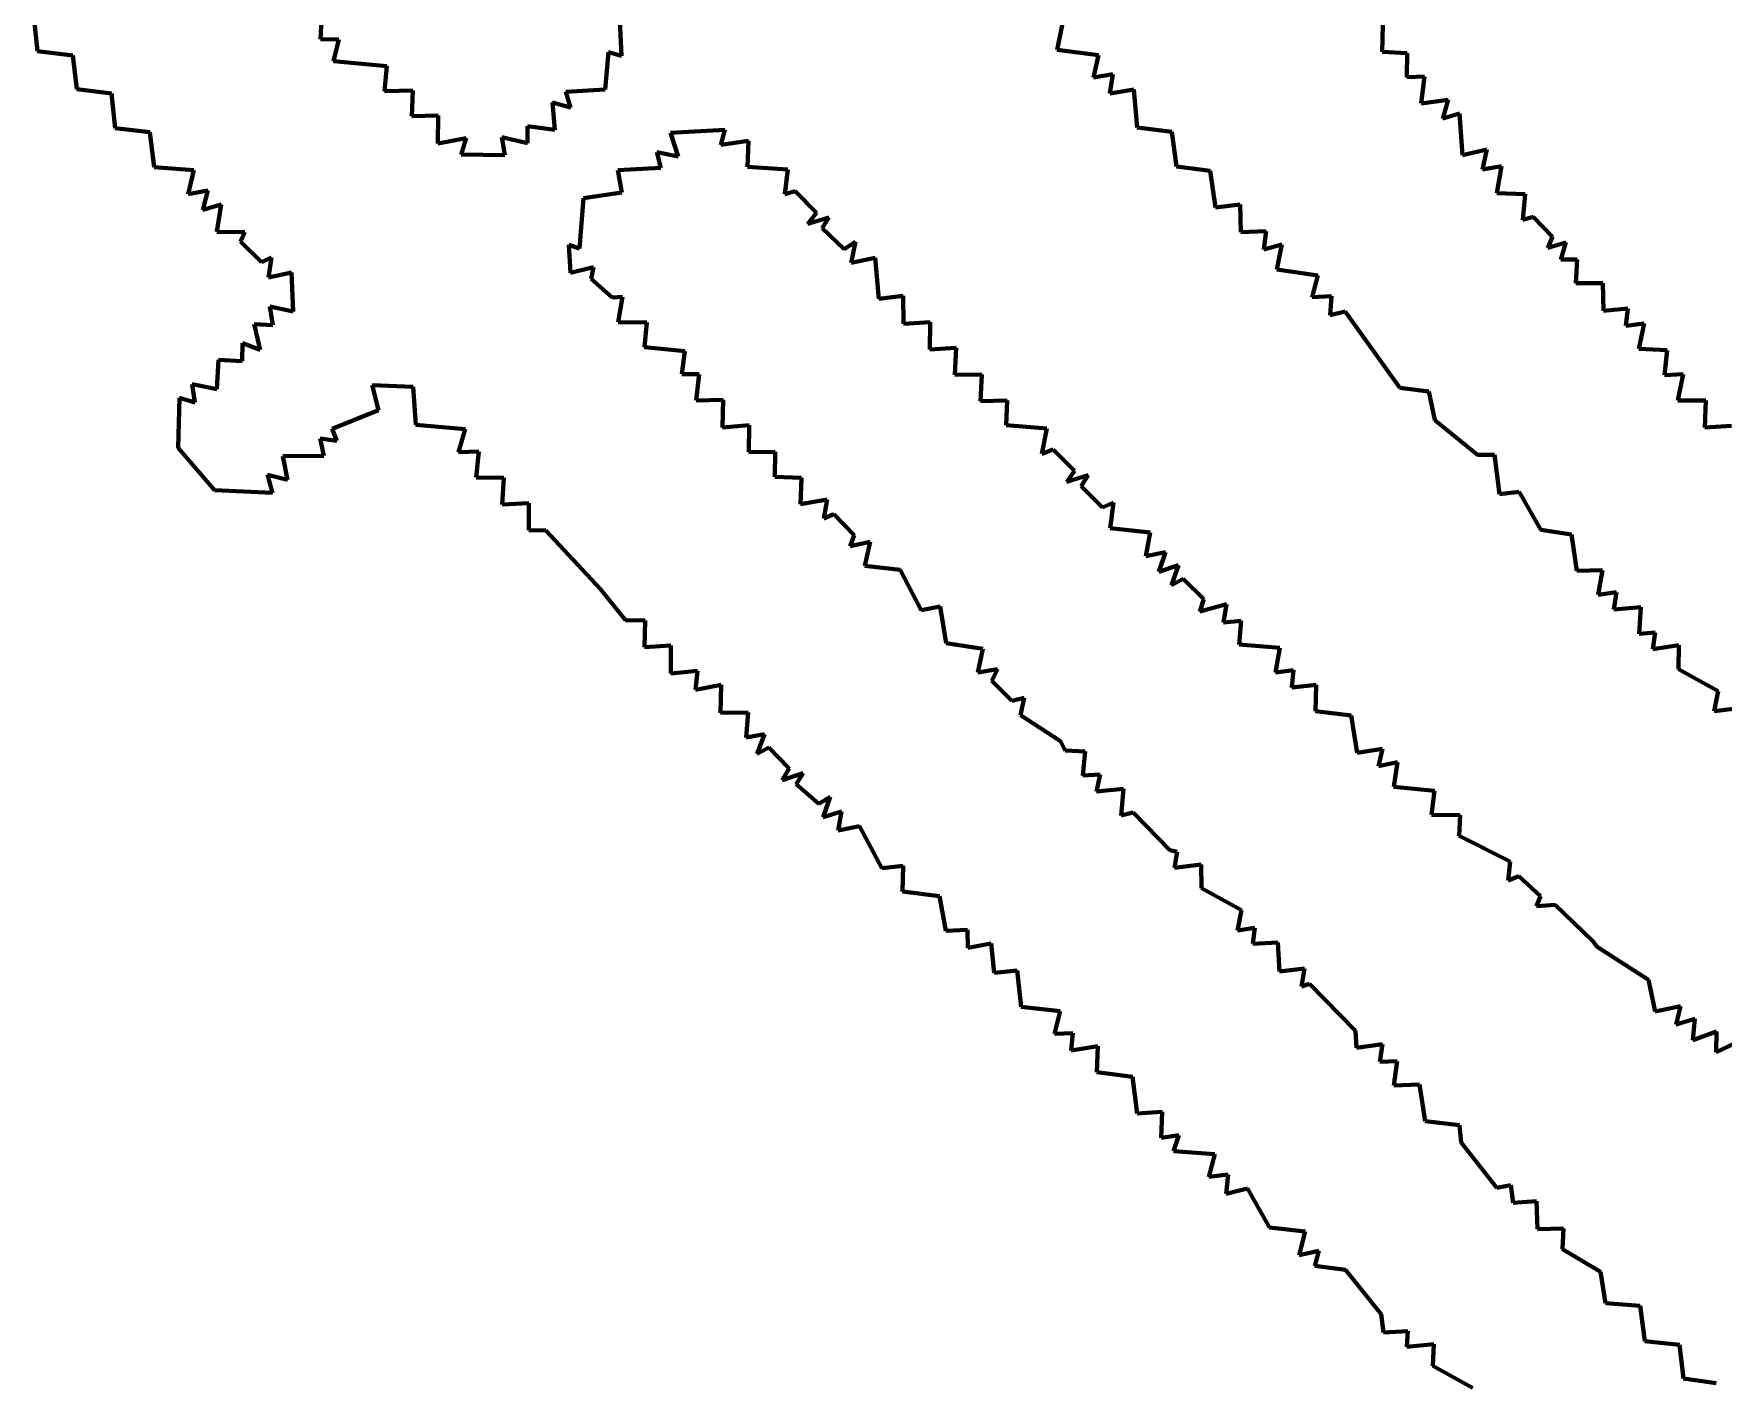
# Model space of a CAD drawing. Header units: millimetres. Extents: x 0 to 11.1, y 0 to 11.1.
# Drawn here: x 2.434 to 4.248, y 5.41 to 6.859 of the extents above; entities that cross this region are included whole.
import ezdxf

# ---------------------------------------------------------------- set-up
doc = ezdxf.new("R2010")
doc.units = ezdxf.units.MM
doc.layers.add('color#000000ff', color=7, linetype='CONTINUOUS', lineweight=100)
doc.layers.add('color#ffffffff', color=7, linetype='CONTINUOUS', lineweight=100)

msp = doc.modelspace()

# ---------------------------------------------------------------- linework, layer by layer
at = {"layer": 'color#000000ff'}
for p, q in [((3.0653, 6.8358), (3.0624, 6.8959)), ((2.4379, 6.8406), (2.434, 6.8776)), ((2.743, 6.8742), (2.742, 6.8536)), ((3.5388, 6.8702), (3.5331, 6.842)), ((3.8821, 6.8399), (3.8828, 6.8685)), ((2.476, 6.836), (2.4379, 6.8406)), ((2.742, 6.8536), (2.7617, 6.8533)), ((2.7617, 6.8533), (2.7558, 6.8299)), ((3.5331, 6.842), (3.5776, 6.8363)), ((2.4802, 6.7999), (2.476, 6.836)), ((2.7558, 6.8299), (2.8133, 6.8244)), ((2.8133, 6.8244), (2.8106, 6.7978)), ((3.0476, 6.7994), (3.0512, 6.8394)), ((3.0512, 6.8394), (3.0653, 6.8358)), ((3.5776, 6.8363), (3.5721, 6.8123)), ((3.9088, 6.8386), (3.8821, 6.8399)), ((3.9085, 6.8126), (3.9088, 6.8386)), ((3.5721, 6.8123), (3.5928, 6.8158)), ((3.5928, 6.8158), (3.5897, 6.7951)), ((3.9274, 6.8134), (3.9085, 6.8126)), ((3.9238, 6.7844), (3.9274, 6.8134)), ((2.5176, 6.795), (2.4802, 6.7999)), ((2.5215, 6.7579), (2.5176, 6.795)), ((2.8106, 6.7978), (2.8409, 6.7983)), ((2.8409, 6.7983), (2.8401, 6.7709)), ((3.0055, 6.7969), (3.0476, 6.7994)), ((3.0105, 6.7801), (3.0055, 6.7969)), ((3.5897, 6.7951), (3.6152, 6.7994)), ((3.6152, 6.7994), (3.619, 6.7585)), ((3.9529, 6.7885), (3.9238, 6.7844)), ((3.9474, 6.7682), (3.9529, 6.7885)), ((2.8401, 6.7709), (2.8683, 6.7715)), ((2.8683, 6.7715), (2.868, 6.7415)), ((2.9934, 6.756), (2.9909, 6.7856)), ((2.9909, 6.7856), (3.0105, 6.7801)), ((3.9651, 6.7737), (3.9474, 6.7682)), ((3.9684, 6.729), (3.9651, 6.7737)), ((2.5587, 6.7535), (2.5215, 6.7579)), ((2.5632, 6.716), (2.5587, 6.7535)), ((2.9641, 6.742), (2.9642, 6.7601)), ((2.9642, 6.7601), (2.9934, 6.756)), ((3.1762, 6.7561), (3.1178, 6.7528)), ((3.1178, 6.7528), (3.126, 6.7276)), ((3.1717, 6.7402), (3.1762, 6.7561)), ((3.619, 6.7585), (3.6563, 6.7539)), ((3.6563, 6.7539), (3.6611, 6.7167)), ((2.868, 6.7415), (2.8983, 6.7471)), ((2.8983, 6.7471), (2.8929, 6.7296)), ((2.9397, 6.7289), (2.9367, 6.7481)), ((2.9367, 6.7481), (2.9641, 6.742)), ((3.126, 6.7276), (3.1031, 6.7323)), ((3.1031, 6.7323), (3.1074, 6.7154)), ((3.2017, 6.7442), (3.1717, 6.7402)), ((3.2004, 6.7164), (3.2017, 6.7442)), ((3.9945, 6.7352), (3.9684, 6.729)), ((3.9898, 6.7134), (3.9945, 6.7352)), ((2.6057, 6.7127), (2.5632, 6.716)), ((2.8929, 6.7296), (2.9397, 6.7289)), ((3.1074, 6.7154), (3.0612, 6.713)), ((3.2437, 6.7134), (3.2004, 6.7164)), ((3.2406, 6.6869), (3.2437, 6.7134)), ((3.6611, 6.7167), (3.6974, 6.7121)), ((4.0101, 6.717), (3.9898, 6.7134)), ((4.0052, 6.6881), (4.0101, 6.717)), ((2.5997, 6.6871), (2.6057, 6.7127)), ((3.0612, 6.713), (3.0655, 6.689)), ((3.6974, 6.7121), (3.7031, 6.6727)), ((2.621, 6.6909), (2.5997, 6.6871)), ((2.6154, 6.6702), (2.621, 6.6909)), ((3.0244, 6.6826), (3.0201, 6.6286)), ((3.0655, 6.689), (3.0244, 6.6826)), ((3.2517, 6.6902), (3.2406, 6.6869)), ((3.2744, 6.6671), (3.2517, 6.6902)), ((4.0358, 6.6871), (4.0052, 6.6881)), ((4.033, 6.6596), (4.0358, 6.6871)), ((2.6352, 6.676), (2.6154, 6.6702)), ((2.6304, 6.6466), (2.6352, 6.676)), ((3.2651, 6.6551), (3.2744, 6.6671)), ((3.2879, 6.662), (3.2651, 6.6551)), ((3.2805, 6.6507), (3.2879, 6.662)), ((3.7031, 6.6727), (3.7296, 6.6759)), ((3.7296, 6.6759), (3.7303, 6.6461)), ((4.0442, 6.6626), (4.033, 6.6596)), ((4.065, 6.6411), (4.0442, 6.6626)), ((2.6607, 6.6461), (2.6304, 6.6466)), ((2.6561, 6.6364), (2.6607, 6.6461)), ((3.3043, 6.6279), (3.2805, 6.6507)), ((3.7303, 6.6461), (3.7575, 6.6472)), ((3.7575, 6.6472), (3.7549, 6.6277)), ((4.06, 6.6295), (4.065, 6.6411)), ((2.6787, 6.6142), (2.6561, 6.6364)), ((3.0201, 6.6286), (3.0085, 6.6327)), ((3.0085, 6.6327), (3.0103, 6.6026)), ((3.3164, 6.6359), (3.3043, 6.6279)), ((3.3118, 6.6133), (3.3164, 6.6359)), ((3.7549, 6.6277), (3.7745, 6.6329)), ((3.7745, 6.6329), (3.7691, 6.6063)), ((4.0793, 6.6352), (4.06, 6.6295)), ((4.074, 6.617), (4.0793, 6.6352)), ((2.6891, 6.619), (2.6787, 6.6142)), ((2.686, 6.5974), (2.6891, 6.619)), ((3.0103, 6.6026), (3.0351, 6.6085)), ((3.0351, 6.6085), (3.0325, 6.5962)), ((3.3375, 6.6186), (3.3118, 6.6133)), ((3.3416, 6.5748), (3.3375, 6.6186)), ((3.7691, 6.6063), (3.8131, 6.5998)), ((4.0916, 6.617), (4.074, 6.617)), ((4.0899, 6.5916), (4.0916, 6.617)), ((2.7107, 6.6028), (2.686, 6.5974)), ((2.7125, 6.5611), (2.7107, 6.6028)), ((3.0325, 6.5962), (3.055, 6.576)), ((3.8131, 6.5998), (3.8069, 6.5763)), ((4.119, 6.5916), (4.0899, 6.5916)), ((4.1198, 6.5616), (4.119, 6.5916)), ((3.055, 6.576), (3.0663, 6.5768)), ((3.0663, 6.5768), (3.0615, 6.5496)), ((3.3676, 6.5777), (3.3416, 6.5748)), ((3.368, 6.5478), (3.3676, 6.5777)), ((3.8069, 6.5763), (3.8275, 6.5776)), ((3.8275, 6.5776), (3.8262, 6.557)), ((2.6908, 6.5465), (2.6875, 6.5666)), ((2.6875, 6.5666), (2.7125, 6.5611)), ((3.8262, 6.557), (3.8423, 6.5609)), ((3.8423, 6.5609), (3.9012, 6.4791)), ((4.1458, 6.5641), (4.1198, 6.5616)), ((4.1438, 6.5457), (4.1458, 6.5641)), ((2.677, 6.5198), (2.6707, 6.5475)), ((2.6707, 6.5475), (2.6908, 6.5465)), ((3.0615, 6.5496), (3.0922, 6.5493)), ((3.0922, 6.5493), (3.0899, 6.5228)), ((3.3966, 6.5496), (3.368, 6.5478)), ((3.3963, 6.5203), (3.3966, 6.5496)), ((4.1633, 6.5483), (4.1438, 6.5457)), ((4.1579, 6.521), (4.1633, 6.5483)), ((2.6577, 6.5076), (2.658, 6.527)), ((2.658, 6.527), (2.677, 6.5198)), ((3.0899, 6.5228), (3.1332, 6.5186)), ((3.1332, 6.5186), (3.1299, 6.4939)), ((3.4245, 6.5219), (3.3963, 6.5203)), ((3.4231, 6.4929), (3.4245, 6.5219)), ((4.1882, 6.5194), (4.1579, 6.521)), ((4.1853, 6.4926), (4.1882, 6.5194)), ((2.6304, 6.4776), (2.6322, 6.5092)), ((2.6322, 6.5092), (2.6577, 6.5076)), ((2.607, 6.4635), (2.6041, 6.4831)), ((2.6041, 6.4831), (2.6304, 6.4776)), ((2.8414, 6.4802), (2.7975, 6.4821)), ((2.7975, 6.4821), (2.8043, 6.4552)), ((2.8443, 6.4394), (2.8414, 6.4802)), ((3.1299, 6.4939), (3.1487, 6.4936)), ((3.1487, 6.4936), (3.1455, 6.4654)), ((3.4522, 6.4935), (3.4231, 6.4929)), ((3.4507, 6.4647), (3.4522, 6.4935)), ((3.9012, 6.4791), (3.9323, 6.4752)), ((4.2055, 6.4938), (4.1853, 6.4926)), ((4.1996, 6.4654), (4.2055, 6.4938)), ((2.5892, 6.4147), (2.5904, 6.4683)), ((2.5904, 6.4683), (2.607, 6.4635)), ((3.1455, 6.4654), (3.1745, 6.4662)), ((3.1745, 6.4662), (3.1736, 6.4366)), ((3.4794, 6.4654), (3.4507, 6.4647)), ((3.4781, 6.4389), (3.4794, 6.4654)), ((3.9323, 6.4752), (3.9387, 6.4442)), ((4.2296, 6.4656), (4.1996, 6.4654)), ((4.2285, 6.4365), (4.2296, 6.4656)), ((2.8043, 6.4552), (2.7543, 6.4349)), ((3.9387, 6.4442), (3.9846, 6.407)), ((2.7594, 6.4223), (2.7415, 6.4246)), ((2.7415, 6.4246), (2.7453, 6.4061)), ((2.7543, 6.4349), (2.7594, 6.4223)), ((2.8972, 6.4347), (2.8443, 6.4394)), ((2.89, 6.4099), (2.8972, 6.4347)), ((3.1736, 6.4366), (3.2022, 6.4391)), ((3.2022, 6.4391), (3.2019, 6.4099)), ((3.522, 6.4353), (3.4781, 6.4389)), ((3.5164, 6.4082), (3.522, 6.4353)), ((4.2571, 6.4381), (4.2285, 6.4365)), ((2.6279, 6.3693), (2.5892, 6.4147)), ((2.7453, 6.4061), (2.7015, 6.4058)), ((2.7015, 6.4058), (2.7063, 6.3804)), ((2.9119, 6.4106), (2.89, 6.4099)), ((2.9092, 6.3829), (2.9119, 6.4106)), ((3.2019, 6.4099), (3.2301, 6.4104)), ((3.2301, 6.4104), (3.2297, 6.3834)), ((3.5287, 6.413), (3.5164, 6.4082)), ((3.5516, 6.3899), (3.5287, 6.413)), ((3.9846, 6.407), (4.0027, 6.4073)), ((4.0027, 6.4073), (4.0081, 6.365)), ((3.5435, 6.378), (3.5516, 6.3899)), ((2.6903, 6.3664), (2.6279, 6.3693)), ((2.7063, 6.3804), (2.685, 6.3857)), ((2.685, 6.3857), (2.6903, 6.3664)), ((2.9389, 6.3824), (2.9092, 6.3829)), ((2.9369, 6.3538), (2.9389, 6.3824)), ((3.2297, 6.3834), (3.2585, 6.3824)), ((3.2585, 6.3824), (3.2575, 6.3541)), ((3.5662, 6.3854), (3.5435, 6.378)), ((3.5587, 6.3735), (3.5662, 6.3854)), ((3.5816, 6.3504), (3.5587, 6.3735)), ((2.9658, 6.3553), (2.9369, 6.3538)), ((2.9656, 6.3263), (2.9658, 6.3553)), ((3.2575, 6.3541), (3.2862, 6.3591)), ((3.2862, 6.3591), (3.2826, 6.3386)), ((3.5936, 6.3561), (3.5816, 6.3504)), ((3.5899, 6.3285), (3.5936, 6.3561)), ((4.0081, 6.365), (4.0293, 6.3674)), ((4.0293, 6.3674), (4.0525, 6.3267)), ((3.2826, 6.3386), (3.2932, 6.3433)), ((3.2932, 6.3433), (3.315, 6.3207)), ((2.984, 6.3257), (2.9656, 6.3263)), ((3.0427, 6.2627), (2.984, 6.3257)), ((3.315, 6.3207), (3.3107, 6.3091)), ((3.6329, 6.3238), (3.5899, 6.3285)), ((3.6284, 6.2983), (3.6329, 6.3238)), ((4.0525, 6.3267), (4.0853, 6.3215)), ((4.0853, 6.3215), (4.0912, 6.2826)), ((3.3107, 6.3091), (3.3322, 6.3137)), ((3.3322, 6.3137), (3.3265, 6.288)), ((3.6494, 6.3027), (3.6284, 6.2983)), ((3.6424, 6.2816), (3.6494, 6.3027)), ((3.3265, 6.288), (3.3646, 6.2837)), ((3.3646, 6.2837), (3.3869, 6.2402)), ((3.6634, 6.2887), (3.6424, 6.2816)), ((3.6557, 6.267), (3.6634, 6.2887)), ((4.0912, 6.2826), (4.1187, 6.2833)), ((4.1187, 6.2833), (4.1142, 6.2567)), ((3.0695, 6.2296), (3.0427, 6.2627)), ((3.6683, 6.2741), (3.6557, 6.267)), ((3.6905, 6.252), (3.6683, 6.2741)), ((3.3869, 6.2402), (3.4075, 6.2444)), ((3.4075, 6.2444), (3.4138, 6.2047)), ((3.6863, 6.2389), (3.6905, 6.252)), ((3.7149, 6.2468), (3.6863, 6.2389)), ((3.7117, 6.2272), (3.7149, 6.2468)), ((4.1142, 6.2567), (4.1339, 6.2595)), ((4.1339, 6.2595), (4.1307, 6.241)), ((4.1307, 6.241), (4.1597, 6.2436)), ((4.1597, 6.2436), (4.158, 6.215)), ((3.0904, 6.2291), (3.0695, 6.2296)), ((3.0897, 6.2004), (3.0904, 6.2291)), ((3.7307, 6.229), (3.7117, 6.2272)), ((3.7284, 6.2036), (3.7307, 6.229)), ((4.158, 6.215), (4.1753, 6.2165)), ((4.1753, 6.2165), (4.1726, 6.1986)), ((3.1183, 6.2024), (3.0897, 6.2004)), ((3.1181, 6.1724), (3.1183, 6.2024)), ((3.4138, 6.2047), (3.4531, 6.1987)), ((3.4531, 6.1987), (3.448, 6.1735)), ((3.772, 6.1997), (3.7284, 6.2036)), ((3.7674, 6.1734), (3.772, 6.1997)), ((4.1726, 6.1986), (4.2006, 6.2026)), ((4.2006, 6.2026), (4.2003, 6.1768)), ((3.1469, 6.1753), (3.1181, 6.1724)), ((3.1445, 6.1548), (3.1469, 6.1753)), ((3.448, 6.1735), (3.4688, 6.1771)), ((3.4688, 6.1771), (3.463, 6.1644)), ((3.7868, 6.176), (3.7674, 6.1734)), ((3.785, 6.1572), (3.7868, 6.176)), ((4.2003, 6.1768), (4.2431, 6.1534)), ((3.1723, 6.1601), (3.1445, 6.1548)), ((3.1716, 6.13), (3.1723, 6.1601)), ((3.463, 6.1644), (3.4845, 6.143)), ((3.8113, 6.16), (3.785, 6.1572)), ((3.8106, 6.1319), (3.8113, 6.16)), ((4.2431, 6.1534), (4.2387, 6.1318)), ((3.4845, 6.143), (3.4975, 6.1462)), ((3.4975, 6.1462), (3.4936, 6.1277)), ((4.2387, 6.1318), (4.2594, 6.1343)), ((3.2011, 6.1303), (3.1716, 6.13)), ((3.1989, 6.1037), (3.2011, 6.1303)), ((3.4936, 6.1277), (3.5365, 6.0997)), ((3.8487, 6.1272), (3.8106, 6.1319)), ((3.8551, 6.087), (3.8487, 6.1272)), ((3.2187, 6.1071), (3.1989, 6.1037)), ((3.2107, 6.086), (3.2187, 6.1071)), ((3.5365, 6.0997), (3.5417, 6.0895)), ((3.2234, 6.0929), (3.2107, 6.086)), ((3.2453, 6.0703), (3.2234, 6.0929)), ((3.5417, 6.0895), (3.5632, 6.0887)), ((3.5632, 6.0887), (3.5606, 6.0628)), ((3.8825, 6.0915), (3.8551, 6.087)), ((3.8783, 6.0728), (3.8825, 6.0915)), ((3.2377, 6.0578), (3.2453, 6.0703)), ((3.2603, 6.0654), (3.2377, 6.0578)), ((3.2527, 6.0535), (3.2603, 6.0654)), ((3.5606, 6.0628), (3.5793, 6.064)), ((3.5793, 6.064), (3.5752, 6.0455)), ((3.8987, 6.0771), (3.8783, 6.0728)), ((3.8947, 6.0505), (3.8987, 6.0771)), ((3.2771, 6.0322), (3.2527, 6.0535)), ((3.5752, 6.0455), (3.6042, 6.0483)), ((3.6042, 6.0483), (3.6018, 6.0197)), ((3.9383, 6.0462), (3.8947, 6.0505)), ((3.935, 6.0205), (3.9383, 6.0462)), ((3.2891, 6.04), (3.2771, 6.0322)), ((3.2818, 6.0181), (3.2891, 6.04)), ((3.3014, 6.024), (3.2818, 6.0181)), ((3.2977, 6.0038), (3.3014, 6.024)), ((3.3209, 6.0082), (3.2977, 6.0038)), ((3.3449, 5.9633), (3.3209, 6.0082)), ((3.6018, 6.0197), (3.6147, 6.0231)), ((3.6147, 6.0231), (3.654, 5.9825)), ((3.9657, 6.0202), (3.935, 6.0205)), ((3.9648, 5.9979), (3.9657, 6.0202)), ((4.0197, 5.9705), (3.9648, 5.9979)), ((3.654, 5.9825), (3.6619, 5.9808)), ((3.6619, 5.9808), (3.6589, 5.9636)), ((4.0174, 5.9499), (4.0197, 5.9705)), ((3.3677, 5.9659), (3.3449, 5.9633)), ((3.3671, 5.9382), (3.3677, 5.9659)), ((3.6589, 5.9636), (3.6877, 5.967)), ((3.6877, 5.967), (3.6879, 5.9419)), ((4.0289, 5.9548), (4.0174, 5.9499)), ((4.0522, 5.9331), (4.0289, 5.9548)), ((3.4067, 5.9332), (3.3671, 5.9382)), ((3.4134, 5.8959), (3.4067, 5.9332)), ((3.6879, 5.9419), (3.7309, 5.918)), ((4.0477, 5.9225), (4.0522, 5.9331)), ((3.7309, 5.918), (3.7267, 5.8964)), ((4.0678, 5.9239), (4.0477, 5.9225)), ((4.1084, 5.8849), (4.0678, 5.9239)), ((3.4369, 5.8969), (3.4134, 5.8959)), ((3.437, 5.8776), (3.4369, 5.8969)), ((3.7267, 5.8964), (3.7453, 5.8991)), ((3.7453, 5.8991), (3.743, 5.8819)), ((3.4621, 5.8825), (3.437, 5.8776)), ((3.4654, 5.8509), (3.4621, 5.8825)), ((3.743, 5.8819), (3.7701, 5.8835)), ((3.7701, 5.8835), (3.7717, 5.8521)), ((4.1131, 5.8786), (4.1084, 5.8849)), ((4.1681, 5.8434), (4.1131, 5.8786)), ((3.4901, 5.8534), (3.4654, 5.8509)), ((3.4945, 5.8142), (3.4901, 5.8534)), ((3.7717, 5.8521), (3.7986, 5.8556)), ((3.7986, 5.8556), (3.7954, 5.8363)), ((4.1753, 5.8092), (4.1681, 5.8434)), ((3.7954, 5.8363), (3.8042, 5.839)), ((3.8042, 5.839), (3.8534, 5.7887)), ((3.5361, 5.8096), (3.4945, 5.8142)), ((3.5302, 5.7853), (3.5361, 5.8096)), ((4.2026, 5.8152), (4.1753, 5.8092)), ((4.1978, 5.7954), (4.2026, 5.8152)), ((3.8534, 5.7887), (3.8545, 5.7704)), ((4.218, 5.8015), (4.1978, 5.7954)), ((4.2158, 5.7784), (4.218, 5.8015)), ((4.241, 5.788), (4.2158, 5.7784)), ((4.2406, 5.7658), (4.241, 5.788)), ((3.5499, 5.7862), (3.5302, 5.7853)), ((3.5482, 5.7674), (3.5499, 5.7862)), ((3.5767, 5.772), (3.5482, 5.7674)), ((3.5755, 5.7442), (3.5767, 5.772)), ((3.8545, 5.7704), (3.8824, 5.7742)), ((3.8824, 5.7742), (3.8796, 5.7551)), ((4.2605, 5.775), (4.2406, 5.7658)), ((3.8796, 5.7551), (3.8981, 5.756)), ((3.8981, 5.756), (3.8947, 5.7298)), ((3.614, 5.7391), (3.5755, 5.7442)), ((3.6191, 5.6997), (3.614, 5.7391)), ((3.8947, 5.7298), (3.9222, 5.731)), ((3.9222, 5.731), (3.9283, 5.6916)), ((3.6459, 5.7017), (3.6191, 5.6997)), ((3.6448, 5.6736), (3.6459, 5.7017)), ((3.9283, 5.6916), (3.965, 5.6871)), ((3.965, 5.6871), (3.9669, 5.6686)), ((3.6636, 5.6766), (3.6448, 5.6736)), ((3.6578, 5.6592), (3.6636, 5.6766)), ((3.9669, 5.6686), (4.0053, 5.6199)), ((3.7025, 5.6562), (3.6578, 5.6592)), ((3.6959, 5.6317), (3.7025, 5.6562)), ((3.7167, 5.6341), (3.6959, 5.6317)), ((3.7145, 5.6136), (3.7167, 5.6341)), ((3.7375, 5.6191), (3.7145, 5.6136)), ((3.7611, 5.5773), (3.7375, 5.6191)), ((4.0053, 5.6199), (4.0203, 5.6227)), ((4.0203, 5.6227), (4.0229, 5.6039)), ((4.0229, 5.6039), (4.048, 5.6056)), ((4.048, 5.6056), (4.0488, 5.5754)), ((3.7994, 5.5732), (3.7611, 5.5773)), ((3.7928, 5.5478), (3.7994, 5.5732)), ((4.0488, 5.5754), (4.0767, 5.5762)), ((4.0767, 5.5762), (4.0757, 5.5542)), ((3.8141, 5.5521), (3.7928, 5.5478)), ((3.8098, 5.5361), (3.8141, 5.5521)), ((4.0757, 5.5542), (4.1165, 5.5298)), ((3.8428, 5.5318), (3.8098, 5.5361)), ((3.8809, 5.4844), (3.8428, 5.5318)), ((4.1165, 5.5298), (4.1219, 5.4961)), ((3.8836, 5.4646), (3.8809, 5.4844)), ((4.1219, 5.4961), (4.159, 5.4933)), ((4.159, 5.4933), (4.1641, 5.4552)), ((3.9097, 5.4661), (3.8836, 5.4646)), ((3.9087, 5.4491), (3.9097, 5.4661)), ((3.9375, 5.4522), (3.9087, 5.4491)), ((3.9366, 5.4286), (3.9375, 5.4522)), ((4.1641, 5.4552), (4.2014, 5.4512)), ((4.2014, 5.4512), (4.2056, 5.4152)), ((3.9792, 5.405), (3.9366, 5.4286)), ((4.2056, 5.4152), (4.2406, 5.4101))]:
    msp.add_line(p, q, dxfattribs=at)
at = {"layer": 'color#ffffffff'}
for p, q in [((3.0624, 6.8959), (3.0653, 6.8358)), ((2.434, 6.8776), (2.4379, 6.8406)), ((2.742, 6.8536), (2.743, 6.8742)), ((3.5331, 6.842), (3.5388, 6.8702)), ((3.8828, 6.8685), (3.8821, 6.8399)), ((2.4379, 6.8406), (2.476, 6.836)), ((2.7617, 6.8533), (2.742, 6.8536)), ((2.7558, 6.8299), (2.7617, 6.8533)), ((3.5776, 6.8363), (3.5331, 6.842)), ((2.476, 6.836), (2.4802, 6.7999)), ((2.8133, 6.8244), (2.7558, 6.8299)), ((2.8106, 6.7978), (2.8133, 6.8244)), ((3.0512, 6.8394), (3.0476, 6.7994)), ((3.0653, 6.8358), (3.0512, 6.8394)), ((3.5721, 6.8123), (3.5776, 6.8363)), ((3.8821, 6.8399), (3.9088, 6.8386)), ((3.9088, 6.8386), (3.9085, 6.8126)), ((3.5928, 6.8158), (3.5721, 6.8123)), ((3.5897, 6.7951), (3.5928, 6.8158)), ((3.9085, 6.8126), (3.9274, 6.8134)), ((3.9274, 6.8134), (3.9238, 6.7844)), ((2.4802, 6.7999), (2.5176, 6.795)), ((2.5176, 6.795), (2.5215, 6.7579)), ((2.8409, 6.7983), (2.8106, 6.7978)), ((2.8401, 6.7709), (2.8409, 6.7983)), ((3.0476, 6.7994), (3.0055, 6.7969)), ((3.0055, 6.7969), (3.0105, 6.7801)), ((3.6152, 6.7994), (3.5897, 6.7951)), ((3.619, 6.7585), (3.6152, 6.7994)), ((3.9238, 6.7844), (3.9529, 6.7885)), ((3.9529, 6.7885), (3.9474, 6.7682)), ((2.8683, 6.7715), (2.8401, 6.7709)), ((2.868, 6.7415), (2.8683, 6.7715)), ((3.0105, 6.7801), (2.9909, 6.7856)), ((2.9909, 6.7856), (2.9934, 6.756)), ((3.9474, 6.7682), (3.9651, 6.7737)), ((3.9651, 6.7737), (3.9684, 6.729)), ((2.5215, 6.7579), (2.5587, 6.7535)), ((2.5587, 6.7535), (2.5632, 6.716)), ((2.9642, 6.7601), (2.9641, 6.742)), ((2.9934, 6.756), (2.9642, 6.7601)), ((3.1178, 6.7528), (3.1762, 6.7561)), ((3.126, 6.7276), (3.1178, 6.7528)), ((3.1762, 6.7561), (3.1717, 6.7402)), ((3.6563, 6.7539), (3.619, 6.7585)), ((3.6611, 6.7167), (3.6563, 6.7539)), ((2.8983, 6.7471), (2.868, 6.7415)), ((2.8929, 6.7296), (2.8983, 6.7471)), ((2.9641, 6.742), (2.9367, 6.7481)), ((2.9367, 6.7481), (2.9397, 6.7289)), ((3.1074, 6.7154), (3.1031, 6.7323)), ((3.1031, 6.7323), (3.126, 6.7276)), ((3.1717, 6.7402), (3.2017, 6.7442)), ((3.2017, 6.7442), (3.2004, 6.7164)), ((3.9684, 6.729), (3.9945, 6.7352)), ((3.9945, 6.7352), (3.9898, 6.7134)), ((2.5632, 6.716), (2.6057, 6.7127)), ((2.9397, 6.7289), (2.8929, 6.7296)), ((3.0612, 6.713), (3.1074, 6.7154)), ((3.2004, 6.7164), (3.2437, 6.7134)), ((3.2437, 6.7134), (3.2406, 6.6869)), ((3.6974, 6.7121), (3.6611, 6.7167)), ((3.9898, 6.7134), (4.0101, 6.717)), ((4.0101, 6.717), (4.0052, 6.6881)), ((2.6057, 6.7127), (2.5997, 6.6871)), ((3.0655, 6.689), (3.0612, 6.713)), ((3.7031, 6.6727), (3.6974, 6.7121)), ((2.5997, 6.6871), (2.621, 6.6909)), ((2.621, 6.6909), (2.6154, 6.6702)), ((3.0201, 6.6286), (3.0244, 6.6826)), ((3.0244, 6.6826), (3.0655, 6.689)), ((3.2406, 6.6869), (3.2517, 6.6902)), ((3.2517, 6.6902), (3.2744, 6.6671)), ((4.0052, 6.6881), (4.0358, 6.6871)), ((4.0358, 6.6871), (4.033, 6.6596)), ((2.6154, 6.6702), (2.6352, 6.676)), ((2.6352, 6.676), (2.6304, 6.6466)), ((3.2744, 6.6671), (3.2651, 6.6551)), ((3.2651, 6.6551), (3.2879, 6.662)), ((3.2879, 6.662), (3.2805, 6.6507)), ((3.7296, 6.6759), (3.7031, 6.6727)), ((3.7303, 6.6461), (3.7296, 6.6759)), ((4.033, 6.6596), (4.0442, 6.6626)), ((4.0442, 6.6626), (4.065, 6.6411)), ((2.6304, 6.6466), (2.6607, 6.6461)), ((2.6607, 6.6461), (2.6561, 6.6364)), ((3.2805, 6.6507), (3.3043, 6.6279)), ((3.7575, 6.6472), (3.7303, 6.6461)), ((3.7549, 6.6277), (3.7575, 6.6472)), ((4.065, 6.6411), (4.06, 6.6295)), ((2.6561, 6.6364), (2.6787, 6.6142)), ((3.0103, 6.6026), (3.0085, 6.6327)), ((3.0085, 6.6327), (3.0201, 6.6286)), ((3.3043, 6.6279), (3.3164, 6.6359)), ((3.3164, 6.6359), (3.3118, 6.6133)), ((3.7745, 6.6329), (3.7549, 6.6277)), ((3.7691, 6.6063), (3.7745, 6.6329)), ((4.06, 6.6295), (4.0793, 6.6352)), ((4.0793, 6.6352), (4.074, 6.617)), ((2.6787, 6.6142), (2.6891, 6.619)), ((2.6891, 6.619), (2.686, 6.5974)), ((3.0351, 6.6085), (3.0103, 6.6026)), ((3.0325, 6.5962), (3.0351, 6.6085)), ((3.3118, 6.6133), (3.3375, 6.6186)), ((3.3375, 6.6186), (3.3416, 6.5748)), ((3.8131, 6.5998), (3.7691, 6.6063)), ((4.074, 6.617), (4.0916, 6.617)), ((4.0916, 6.617), (4.0899, 6.5916)), ((2.686, 6.5974), (2.7107, 6.6028)), ((2.7107, 6.6028), (2.7125, 6.5611)), ((3.055, 6.576), (3.0325, 6.5962)), ((3.8069, 6.5763), (3.8131, 6.5998)), ((4.0899, 6.5916), (4.119, 6.5916)), ((4.119, 6.5916), (4.1198, 6.5616)), ((3.0663, 6.5768), (3.055, 6.576)), ((3.0615, 6.5496), (3.0663, 6.5768)), ((3.3416, 6.5748), (3.3676, 6.5777)), ((3.3676, 6.5777), (3.368, 6.5478)), ((3.8275, 6.5776), (3.8069, 6.5763)), ((3.8262, 6.557), (3.8275, 6.5776)), ((2.7125, 6.5611), (2.6875, 6.5666)), ((2.6875, 6.5666), (2.6908, 6.5465)), ((3.8423, 6.5609), (3.8262, 6.557)), ((3.9012, 6.4791), (3.8423, 6.5609)), ((4.1198, 6.5616), (4.1458, 6.5641)), ((4.1458, 6.5641), (4.1438, 6.5457)), ((2.6908, 6.5465), (2.6707, 6.5475)), ((2.6707, 6.5475), (2.677, 6.5198)), ((3.0922, 6.5493), (3.0615, 6.5496)), ((3.0899, 6.5228), (3.0922, 6.5493)), ((3.368, 6.5478), (3.3966, 6.5496)), ((3.3966, 6.5496), (3.3963, 6.5203)), ((4.1438, 6.5457), (4.1633, 6.5483)), ((4.1633, 6.5483), (4.1579, 6.521)), ((2.658, 6.527), (2.6577, 6.5076)), ((2.677, 6.5198), (2.658, 6.527)), ((3.1332, 6.5186), (3.0899, 6.5228)), ((3.1299, 6.4939), (3.1332, 6.5186)), ((3.3963, 6.5203), (3.4245, 6.5219)), ((3.4245, 6.5219), (3.4231, 6.4929)), ((4.1579, 6.521), (4.1882, 6.5194)), ((4.1882, 6.5194), (4.1853, 6.4926)), ((2.6322, 6.5092), (2.6304, 6.4776)), ((2.6577, 6.5076), (2.6322, 6.5092)), ((2.6304, 6.4776), (2.6041, 6.4831)), ((2.6041, 6.4831), (2.607, 6.4635)), ((2.8043, 6.4552), (2.7975, 6.4821)), ((2.7975, 6.4821), (2.8414, 6.4802)), ((2.8414, 6.4802), (2.8443, 6.4394)), ((3.1487, 6.4936), (3.1299, 6.4939)), ((3.1455, 6.4654), (3.1487, 6.4936)), ((3.4231, 6.4929), (3.4522, 6.4935)), ((3.4522, 6.4935), (3.4507, 6.4647)), ((3.9323, 6.4752), (3.9012, 6.4791)), ((4.1853, 6.4926), (4.2055, 6.4938)), ((4.2055, 6.4938), (4.1996, 6.4654)), ((2.5904, 6.4683), (2.5892, 6.4147)), ((2.607, 6.4635), (2.5904, 6.4683)), ((3.1745, 6.4662), (3.1455, 6.4654)), ((3.1736, 6.4366), (3.1745, 6.4662)), ((3.4507, 6.4647), (3.4794, 6.4654)), ((3.4794, 6.4654), (3.4781, 6.4389)), ((3.9387, 6.4442), (3.9323, 6.4752)), ((4.1996, 6.4654), (4.2296, 6.4656)), ((4.2296, 6.4656), (4.2285, 6.4365)), ((2.7543, 6.4349), (2.8043, 6.4552)), ((3.9846, 6.407), (3.9387, 6.4442)), ((2.7453, 6.4061), (2.7415, 6.4246)), ((2.7415, 6.4246), (2.7594, 6.4223)), ((2.7594, 6.4223), (2.7543, 6.4349)), ((2.8443, 6.4394), (2.8972, 6.4347)), ((2.8972, 6.4347), (2.89, 6.4099)), ((3.2022, 6.4391), (3.1736, 6.4366)), ((3.2019, 6.4099), (3.2022, 6.4391)), ((3.4781, 6.4389), (3.522, 6.4353)), ((3.522, 6.4353), (3.5164, 6.4082)), ((4.2285, 6.4365), (4.2571, 6.4381)), ((2.5892, 6.4147), (2.6279, 6.3693)), ((2.7015, 6.4058), (2.7453, 6.4061)), ((2.7063, 6.3804), (2.7015, 6.4058)), ((2.89, 6.4099), (2.9119, 6.4106)), ((2.9119, 6.4106), (2.9092, 6.3829)), ((3.2301, 6.4104), (3.2019, 6.4099)), ((3.2297, 6.3834), (3.2301, 6.4104)), ((3.5164, 6.4082), (3.5287, 6.413)), ((3.5287, 6.413), (3.5516, 6.3899)), ((4.0027, 6.4073), (3.9846, 6.407)), ((4.0081, 6.365), (4.0027, 6.4073)), ((3.5516, 6.3899), (3.5435, 6.378)), ((2.6279, 6.3693), (2.6903, 6.3664)), ((2.6903, 6.3664), (2.685, 6.3857)), ((2.685, 6.3857), (2.7063, 6.3804)), ((2.9092, 6.3829), (2.9389, 6.3824)), ((2.9389, 6.3824), (2.9369, 6.3538)), ((3.2585, 6.3824), (3.2297, 6.3834)), ((3.2575, 6.3541), (3.2585, 6.3824)), ((3.5435, 6.378), (3.5662, 6.3854)), ((3.5662, 6.3854), (3.5587, 6.3735)), ((3.5587, 6.3735), (3.5816, 6.3504)), ((2.9369, 6.3538), (2.9658, 6.3553)), ((2.9658, 6.3553), (2.9656, 6.3263)), ((3.2862, 6.3591), (3.2575, 6.3541)), ((3.2826, 6.3386), (3.2862, 6.3591)), ((3.5816, 6.3504), (3.5936, 6.3561)), ((3.5936, 6.3561), (3.5899, 6.3285)), ((4.0293, 6.3674), (4.0081, 6.365)), ((4.0525, 6.3267), (4.0293, 6.3674)), ((3.2932, 6.3433), (3.2826, 6.3386)), ((3.315, 6.3207), (3.2932, 6.3433)), ((2.9656, 6.3263), (2.984, 6.3257)), ((2.984, 6.3257), (3.0427, 6.2627)), ((3.3107, 6.3091), (3.315, 6.3207)), ((3.5899, 6.3285), (3.6329, 6.3238)), ((3.6329, 6.3238), (3.6284, 6.2983)), ((4.0853, 6.3215), (4.0525, 6.3267)), ((4.0912, 6.2826), (4.0853, 6.3215)), ((3.3322, 6.3137), (3.3107, 6.3091)), ((3.3265, 6.288), (3.3322, 6.3137)), ((3.6284, 6.2983), (3.6494, 6.3027)), ((3.6494, 6.3027), (3.6424, 6.2816)), ((3.3646, 6.2837), (3.3265, 6.288)), ((3.3869, 6.2402), (3.3646, 6.2837)), ((3.6424, 6.2816), (3.6634, 6.2887)), ((3.6634, 6.2887), (3.6557, 6.267)), ((4.1187, 6.2833), (4.0912, 6.2826)), ((4.1142, 6.2567), (4.1187, 6.2833)), ((3.0427, 6.2627), (3.0695, 6.2296)), ((3.6557, 6.267), (3.6683, 6.2741)), ((3.6683, 6.2741), (3.6905, 6.252)), ((3.4075, 6.2444), (3.3869, 6.2402)), ((3.4138, 6.2047), (3.4075, 6.2444)), ((3.6905, 6.252), (3.6863, 6.2389)), ((3.6863, 6.2389), (3.7149, 6.2468)), ((3.7149, 6.2468), (3.7117, 6.2272)), ((4.1339, 6.2595), (4.1142, 6.2567)), ((4.1307, 6.241), (4.1339, 6.2595)), ((4.1597, 6.2436), (4.1307, 6.241)), ((4.158, 6.215), (4.1597, 6.2436)), ((3.0695, 6.2296), (3.0904, 6.2291)), ((3.0904, 6.2291), (3.0897, 6.2004)), ((3.7117, 6.2272), (3.7307, 6.229)), ((3.7307, 6.229), (3.7284, 6.2036)), ((4.1753, 6.2165), (4.158, 6.215)), ((4.1726, 6.1986), (4.1753, 6.2165)), ((3.0897, 6.2004), (3.1183, 6.2024)), ((3.1183, 6.2024), (3.1181, 6.1724)), ((3.4531, 6.1987), (3.4138, 6.2047)), ((3.448, 6.1735), (3.4531, 6.1987)), ((3.7284, 6.2036), (3.772, 6.1997)), ((3.772, 6.1997), (3.7674, 6.1734)), ((4.2006, 6.2026), (4.1726, 6.1986)), ((4.2003, 6.1768), (4.2006, 6.2026)), ((3.1181, 6.1724), (3.1469, 6.1753)), ((3.1469, 6.1753), (3.1445, 6.1548)), ((3.4688, 6.1771), (3.448, 6.1735)), ((3.463, 6.1644), (3.4688, 6.1771)), ((3.7674, 6.1734), (3.7868, 6.176)), ((3.7868, 6.176), (3.785, 6.1572)), ((4.2431, 6.1534), (4.2003, 6.1768)), ((3.1445, 6.1548), (3.1723, 6.1601)), ((3.1723, 6.1601), (3.1716, 6.13)), ((3.4845, 6.143), (3.463, 6.1644)), ((3.785, 6.1572), (3.8113, 6.16)), ((3.8113, 6.16), (3.8106, 6.1319)), ((4.2387, 6.1318), (4.2431, 6.1534)), ((3.4975, 6.1462), (3.4845, 6.143)), ((3.4936, 6.1277), (3.4975, 6.1462)), ((4.2594, 6.1343), (4.2387, 6.1318)), ((3.1716, 6.13), (3.2011, 6.1303)), ((3.2011, 6.1303), (3.1989, 6.1037)), ((3.5365, 6.0997), (3.4936, 6.1277)), ((3.8106, 6.1319), (3.8487, 6.1272)), ((3.8487, 6.1272), (3.8551, 6.087)), ((3.1989, 6.1037), (3.2187, 6.1071)), ((3.2187, 6.1071), (3.2107, 6.086)), ((3.5417, 6.0895), (3.5365, 6.0997)), ((3.2107, 6.086), (3.2234, 6.0929)), ((3.2234, 6.0929), (3.2453, 6.0703)), ((3.5632, 6.0887), (3.5417, 6.0895)), ((3.5606, 6.0628), (3.5632, 6.0887)), ((3.8551, 6.087), (3.8825, 6.0915)), ((3.8825, 6.0915), (3.8783, 6.0728)), ((3.2453, 6.0703), (3.2377, 6.0578)), ((3.2377, 6.0578), (3.2603, 6.0654)), ((3.2603, 6.0654), (3.2527, 6.0535)), ((3.5793, 6.064), (3.5606, 6.0628)), ((3.5752, 6.0455), (3.5793, 6.064)), ((3.8783, 6.0728), (3.8987, 6.0771)), ((3.8987, 6.0771), (3.8947, 6.0505)), ((3.2527, 6.0535), (3.2771, 6.0322)), ((3.6042, 6.0483), (3.5752, 6.0455)), ((3.6018, 6.0197), (3.6042, 6.0483)), ((3.8947, 6.0505), (3.9383, 6.0462)), ((3.9383, 6.0462), (3.935, 6.0205)), ((3.2771, 6.0322), (3.2891, 6.04)), ((3.2891, 6.04), (3.2818, 6.0181)), ((3.2818, 6.0181), (3.3014, 6.024)), ((3.3014, 6.024), (3.2977, 6.0038)), ((3.2977, 6.0038), (3.3209, 6.0082)), ((3.3209, 6.0082), (3.3449, 5.9633)), ((3.6147, 6.0231), (3.6018, 6.0197)), ((3.654, 5.9825), (3.6147, 6.0231)), ((3.935, 6.0205), (3.9657, 6.0202)), ((3.9657, 6.0202), (3.9648, 5.9979)), ((3.9648, 5.9979), (4.0197, 5.9705)), ((3.6619, 5.9808), (3.654, 5.9825)), ((3.6589, 5.9636), (3.6619, 5.9808)), ((4.0197, 5.9705), (4.0174, 5.9499)), ((3.3449, 5.9633), (3.3677, 5.9659)), ((3.3677, 5.9659), (3.3671, 5.9382)), ((3.6877, 5.967), (3.6589, 5.9636)), ((3.6879, 5.9419), (3.6877, 5.967)), ((4.0174, 5.9499), (4.0289, 5.9548)), ((4.0289, 5.9548), (4.0522, 5.9331)), ((3.3671, 5.9382), (3.4067, 5.9332)), ((3.4067, 5.9332), (3.4134, 5.8959)), ((3.7309, 5.918), (3.6879, 5.9419)), ((4.0522, 5.9331), (4.0477, 5.9225)), ((3.7267, 5.8964), (3.7309, 5.918)), ((4.0477, 5.9225), (4.0678, 5.9239)), ((4.0678, 5.9239), (4.1084, 5.8849)), ((3.4134, 5.8959), (3.4369, 5.8969)), ((3.4369, 5.8969), (3.437, 5.8776)), ((3.7453, 5.8991), (3.7267, 5.8964)), ((3.743, 5.8819), (3.7453, 5.8991)), ((3.437, 5.8776), (3.4621, 5.8825)), ((3.4621, 5.8825), (3.4654, 5.8509)), ((3.7701, 5.8835), (3.743, 5.8819)), ((3.7717, 5.8521), (3.7701, 5.8835)), ((4.1084, 5.8849), (4.1131, 5.8786)), ((4.1131, 5.8786), (4.1681, 5.8434)), ((3.4654, 5.8509), (3.4901, 5.8534)), ((3.4901, 5.8534), (3.4945, 5.8142)), ((3.7986, 5.8556), (3.7717, 5.8521)), ((3.7954, 5.8363), (3.7986, 5.8556)), ((4.1681, 5.8434), (4.1753, 5.8092)), ((3.8042, 5.839), (3.7954, 5.8363)), ((3.8534, 5.7887), (3.8042, 5.839)), ((3.4945, 5.8142), (3.5361, 5.8096)), ((3.5361, 5.8096), (3.5302, 5.7853)), ((4.1753, 5.8092), (4.2026, 5.8152)), ((4.2026, 5.8152), (4.1978, 5.7954)), ((3.8545, 5.7704), (3.8534, 5.7887)), ((4.1978, 5.7954), (4.218, 5.8015)), ((4.218, 5.8015), (4.2158, 5.7784)), ((4.2158, 5.7784), (4.241, 5.788)), ((4.241, 5.788), (4.2406, 5.7658)), ((3.5302, 5.7853), (3.5499, 5.7862)), ((3.5499, 5.7862), (3.5482, 5.7674)), ((3.5482, 5.7674), (3.5767, 5.772)), ((3.5767, 5.772), (3.5755, 5.7442)), ((3.8824, 5.7742), (3.8545, 5.7704)), ((3.8796, 5.7551), (3.8824, 5.7742)), ((4.2406, 5.7658), (4.2605, 5.775)), ((3.8981, 5.756), (3.8796, 5.7551)), ((3.8947, 5.7298), (3.8981, 5.756)), ((3.5755, 5.7442), (3.614, 5.7391)), ((3.614, 5.7391), (3.6191, 5.6997)), ((3.9222, 5.731), (3.8947, 5.7298)), ((3.9283, 5.6916), (3.9222, 5.731)), ((3.6191, 5.6997), (3.6459, 5.7017)), ((3.6459, 5.7017), (3.6448, 5.6736)), ((3.965, 5.6871), (3.9283, 5.6916)), ((3.9669, 5.6686), (3.965, 5.6871)), ((3.6448, 5.6736), (3.6636, 5.6766)), ((3.6636, 5.6766), (3.6578, 5.6592)), ((4.0053, 5.6199), (3.9669, 5.6686)), ((3.6578, 5.6592), (3.7025, 5.6562)), ((3.7025, 5.6562), (3.6959, 5.6317)), ((3.6959, 5.6317), (3.7167, 5.6341)), ((3.7167, 5.6341), (3.7145, 5.6136)), ((3.7145, 5.6136), (3.7375, 5.6191)), ((3.7375, 5.6191), (3.7611, 5.5773)), ((4.0203, 5.6227), (4.0053, 5.6199)), ((4.0229, 5.6039), (4.0203, 5.6227)), ((4.048, 5.6056), (4.0229, 5.6039)), ((4.0488, 5.5754), (4.048, 5.6056)), ((3.7611, 5.5773), (3.7994, 5.5732)), ((3.7994, 5.5732), (3.7928, 5.5478)), ((4.0767, 5.5762), (4.0488, 5.5754)), ((4.0757, 5.5542), (4.0767, 5.5762)), ((3.7928, 5.5478), (3.8141, 5.5521)), ((3.8141, 5.5521), (3.8098, 5.5361)), ((4.1165, 5.5298), (4.0757, 5.5542)), ((3.8098, 5.5361), (3.8428, 5.5318)), ((3.8428, 5.5318), (3.8809, 5.4844)), ((4.1219, 5.4961), (4.1165, 5.5298)), ((3.8809, 5.4844), (3.8836, 5.4646)), ((4.159, 5.4933), (4.1219, 5.4961)), ((4.1641, 5.4552), (4.159, 5.4933)), ((3.8836, 5.4646), (3.9097, 5.4661)), ((3.9097, 5.4661), (3.9087, 5.4491)), ((3.9087, 5.4491), (3.9375, 5.4522)), ((3.9375, 5.4522), (3.9366, 5.4286)), ((4.2014, 5.4512), (4.1641, 5.4552)), ((4.2056, 5.4152), (4.2014, 5.4512)), ((3.9366, 5.4286), (3.9792, 5.405)), ((4.2406, 5.4101), (4.2056, 5.4152))]:
    msp.add_line(p, q, dxfattribs=at)

doc.saveas('drawing.dxf')
